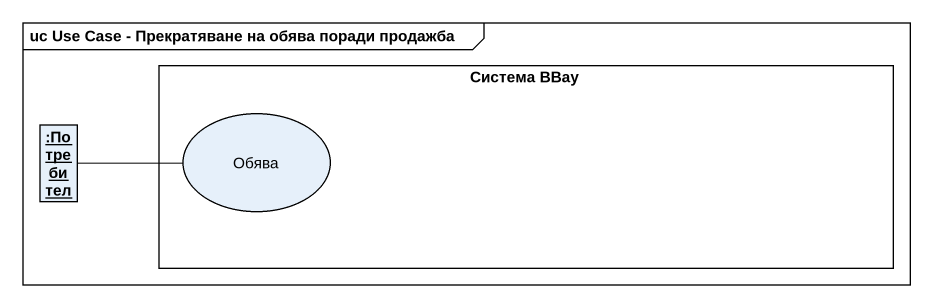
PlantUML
@startuml
mainframe uc Use Case - Прекратяване на обява поради продажба
allowmixing
hide circle
hide empty members
rectangle "Система BBay" as Система_BBay {
  usecase Обява
}
object ":Потребител" as Потребител
Потребител -right- Обява
@enduml
